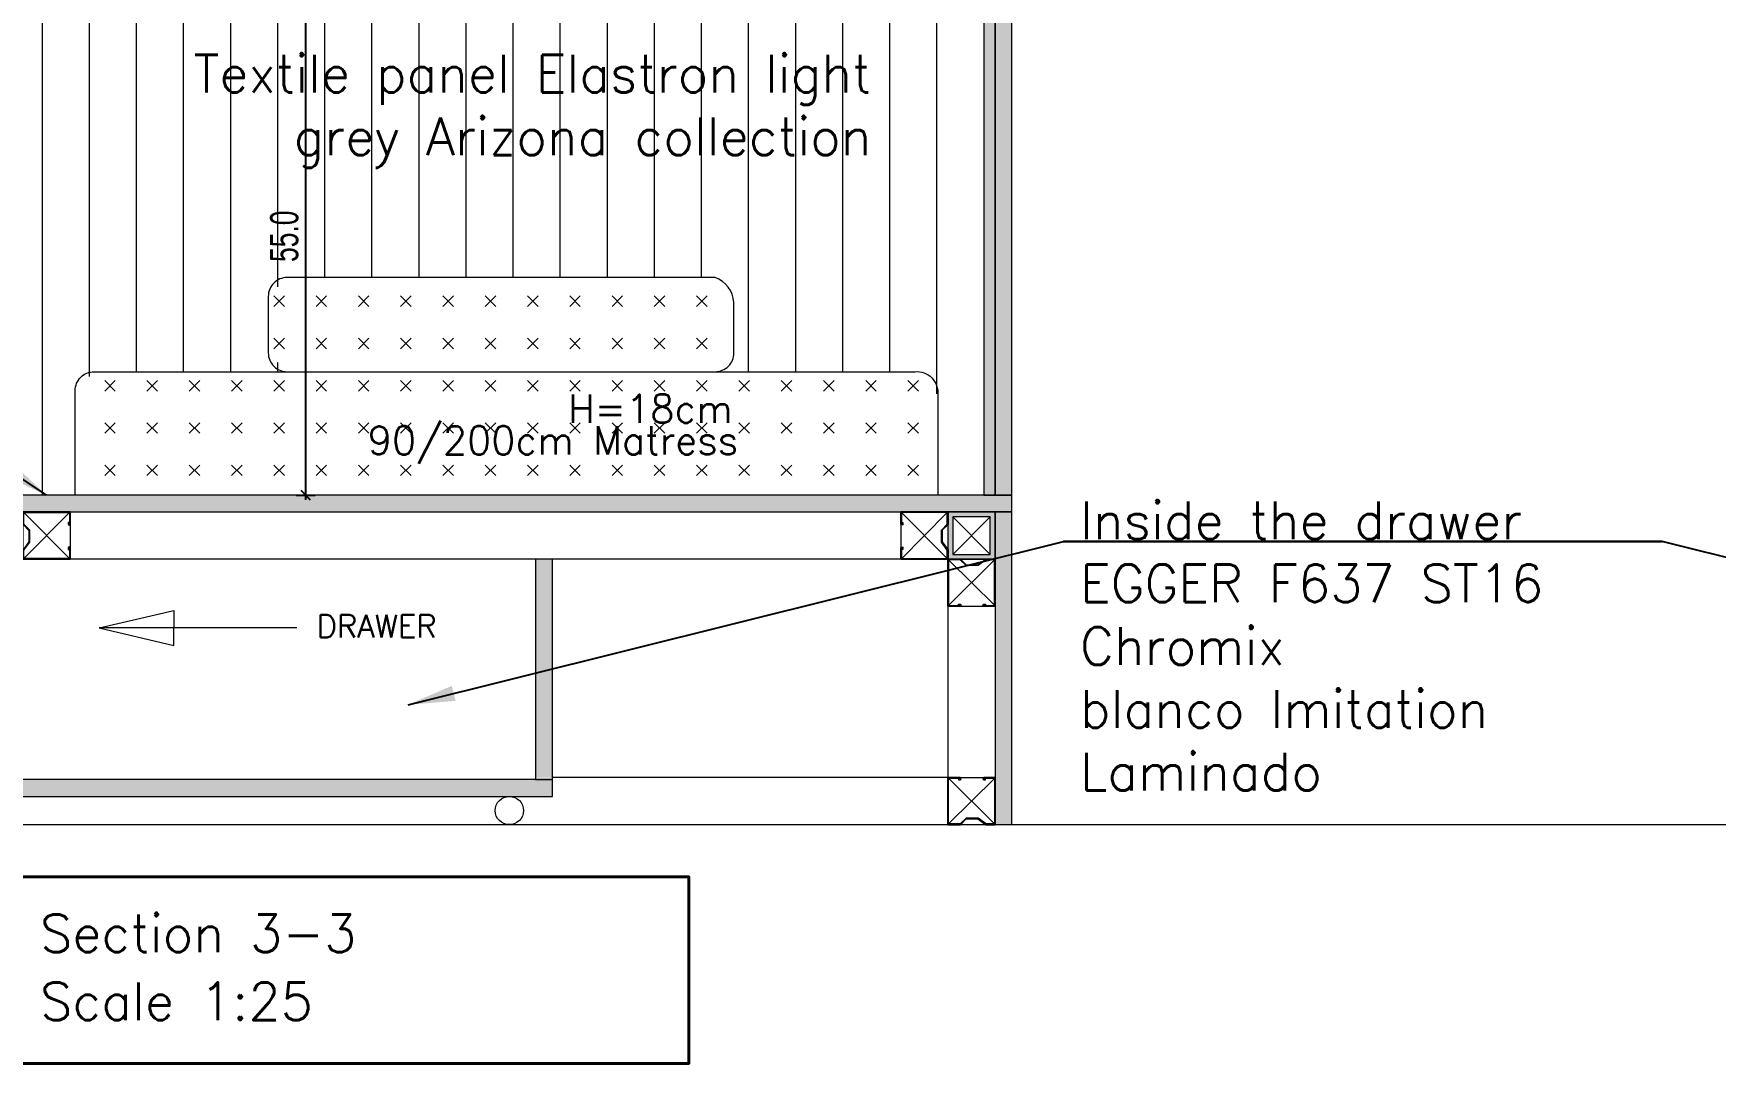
# Model space of a CAD drawing. Header units: millimetres. Extents: x 6676 to 14342, y 3639 to 5293.
# Drawn here: x 6992.1 to 7170.7, y 4941 to 5050.4 of the extents above; entities that cross this region are included whole.
import ezdxf

# ---------------------------------------------------------------- set-up
doc = ezdxf.new("R2010")
doc.units = ezdxf.units.MM
doc.layers.get('DEFPOINTS').update_dxf_attribs({"color": 254})
for name, color, linetype, lineweight in [('1 - A-dim-work', 8, 'Continuous', 9), ('1 - bed panels', 170, 'Continuous', 9), ('1 - plaster', 1, 'Continuous', 9), ('1 - structure A-WALL', 3, 'Continuous', 18), ('1 - subStructural - Bearing', 132, 'Continuous', 9)]:
    doc.layers.add(name, color=color, linetype=linetype, lineweight=lineweight)
doc.layers.add('A-dim-work', color=8, linetype='Continuous')
doc.styles.add('ENGLISH', font='romans.shx', dxfattribs={"height": 2})
doc.styles.add('hebtovna', font='hebtovna', dxfattribs={"width": 0.7})
doc.styles.get("Standard").update_dxf_attribs({"font": 'arial.ttf'})
doc.dimstyles.new('Copy of gl-D10', dxfattribs={"dimtxt": 2, "dimasz": 1, "dimexe": 1, "dimexo": 1, "dimgap": 1, "dimtad": 0, "dimdec": 1, "dimzin": 0, "dimdsep": 46, "dimtxsty": 'hebtovna', "dimblk": 'OBLIQUE', "dimblk1": 'OBLIQUE', "dimblk2": 'OBLIQUE', "dimcen": 0, "dimdle": 0.5, "dimclrd": 256, "dimclre": 256, "dimclrt": 256, "dimadec": 0, "dimazin": 0, "dimtfac": 0.05, "dimtdec": 1, "dimtix": 1, "dimtmove": 2, "dimatfit": 0, "dimfxl": 1, "dimfxlon": 1, "dimtvp": 0.75, "dimtolj": 1, "dimtzin": 0, "dimarcsym": 0})
doc.dimstyles.new('D-50', dxfattribs={"dimtxt": 11, "dimasz": 0.5, "dimexe": 0.2, "dimexo": 0, "dimgap": 0.8, "dimtad": 0, "dimdec": 0, "dimdsep": 46, "dimtxsty": 'Standard', "dimblk": 'ar11', "dimcen": 20, "dimdle": 0.1, "dimse1": 1, "dimse2": 1, "dimclrt": 2, "dimadec": 0, "dimazin": 0, "dimtfac": 1, "dimtdec": 0, "dimtix": 1, "dimtmove": 2, "dimatfit": 3, "dimfxl": 1, "dimtvp": 1, "dimtolj": 1, "dimlwd": -1, "dimlwe": -1, "dimarcsym": 0})

# ---------------------------------------------------------------- blocks, each defined once
blk = doc.blocks.new('kjh')
at = {"layer": '1 - subStructural - Bearing'}
h = blk.add_hatch(color=256, dxfattribs=at)
h.dxf.hatch_style = 1
edge = h.paths.add_edge_path()
edge.add_line((429.64, 1309.17), (429.64, 1308.19))
edge.add_line((429.64, 1308.19), (424.64, 1308.19))
edge.add_line((424.64, 1308.19), (424.64, 1309.38))
edge.add_arc((424.75, 1309.38), 0.11, 0, 180, ccw=False)
edge.add_line((424.86, 1309.38), (424.86, 1309.19))
edge.add_line((424.86, 1309.19), (424.78, 1309.19))
edge.add_line((424.78, 1309.19), (424.78, 1309.38))
edge.add_arc((424.75, 1309.38), 0.0367, 0, 180)
edge.add_line((424.71, 1309.38), (424.71, 1308.26))
edge.add_line((424.71, 1308.26), (429.56, 1308.26))
edge.add_line((429.56, 1308.26), (429.56, 1309.14))
edge.add_line((429.56, 1309.14), (428.95, 1309.99))
edge.add_line((428.95, 1309.99), (428.95, 1311.27))
edge.add_line((428.95, 1311.27), (429.56, 1311.89))
edge.add_line((429.56, 1311.89), (429.56, 1313.12))
edge.add_line((429.56, 1313.12), (424.71, 1313.12))
edge.add_line((424.71, 1313.12), (424.71, 1311.89))
edge.add_line((424.71, 1311.89), (424.78, 1312.08))
edge.add_line((424.78, 1312.08), (424.86, 1312.08))
edge.add_line((424.86, 1312.08), (424.86, 1311.89))
edge.add_arc((424.75, 1311.89), 0.11, -180, 0, ccw=False)
edge.add_line((424.64, 1311.89), (424.64, 1313.19))
edge.add_line((424.64, 1313.19), (429.64, 1313.19))
edge.add_line((429.64, 1313.19), (429.64, 1311.86))
edge.add_line((429.64, 1311.86), (429.03, 1311.24))
edge.add_line((429.03, 1311.24), (429.03, 1310.02))
edge.add_line((429.03, 1310.02), (429.64, 1309.17))
for p, q in [((424.67, 1308.19), (429.56, 1313.12)), ((424.71, 1313.12), (429.56, 1308.26))]:
    blk.add_line(p, q, dxfattribs=at)
blk.add_lwpolyline([(429.64, 1309.17), (429.64, 1308.19), (424.64, 1308.19), (424.64, 1309.38, -1), (424.86, 1309.38), (424.86, 1309.19), (424.78, 1309.19), (424.78, 1309.38, 1), (424.71, 1309.38), (424.71, 1308.26), (429.56, 1308.26), (429.56, 1309.14), (428.95, 1309.99), (428.95, 1311.27), (429.56, 1311.89), (429.56, 1313.12), (424.71, 1313.12), (424.71, 1311.89), (424.78, 1312.08), (424.86, 1312.08), (424.86, 1311.89, -1), (424.64, 1311.89), (424.64, 1313.19), (429.64, 1313.19), (429.64, 1311.86), (429.03, 1311.24), (429.03, 1310.02)], format="xyb", close=True, dxfattribs=at)
blk.add_lwpolyline([(424.64, 1308.19), (429.64, 1308.19), (429.64, 1313.19), (424.64, 1313.19), (424.64, 1308.19)], dxfattribs=at)
blk = doc.blocks.new('_Oblique')
at = {"color": 0, "linetype": 'ByBlock', "lineweight": -2}
blk.add_line((-0.5, -0.5), (0.5, 0.5), dxfattribs=at)
blk = doc.blocks.new('*D224')
at = {"layer": 'A-dim-work', "color": 6, "lineweight": -2, "transparency": 16777216}
for p, q in [((6991.96, 5083.69), (6991.96, 5085.69)), ((7092.97, 5083.69), (7092.97, 5085.69)), ((7093.47, 5084.69), (6991.46, 5084.69))]:
    blk.add_line(p, q, dxfattribs=at)
at = {"layer": 'DEFPOINTS', "color": 0, "transparency": 16777216}
for p in [(6991.96, 5084.69), (6991.96, 5047.07), (7092.97, 5001.36)]:
    blk.add_point(p, dxfattribs=at)
at = {"layer": 'A-dim-work', "color": 6, "lineweight": -2, "transparency": 16777216, "rotation": 180}
blk.add_blockref('_Oblique', (6991.96, 5084.69), dxfattribs=at)
at = {"layer": 'A-dim-work', "color": 6, "lineweight": -2, "transparency": 16777216}
blk.add_blockref('_Oblique', (7092.97, 5084.69), dxfattribs=at)
at = {"layer": 'A-dim-work', "color": 6, "transparency": 16777216, "insert": (7042.47, 5086.94), "char_height": 3, "attachment_point": 5, "style": 'hebtovna'}
blk.add_mtext('\\A1;101.0', dxfattribs=at)
blk = doc.blocks.new('ar11')
for p, q in [((0, 14.887), (0, -14.887)), ((-4.243, -4.243), (4.243, 4.243)), ((-12.405, 0), (12.405, 0))]:
    blk.add_line(p, q)
blk = doc.blocks.new('jsjs')
at = {"layer": '1 - structure A-WALL', "ltscale": 0.5, "true_color": 0x59c95b}
h = blk.add_hatch(color=93, dxfattribs=at)
h.dxf.hatch_style = 1
h.paths.add_polyline_path([(321.8, 1556.03), (326.8, 1556.03), (326.8, 1561.03), (321.8, 1561.03)])
h.paths.add_polyline_path([(322.3, 1556.53), (326.3, 1556.53), (326.3, 1560.53), (322.3, 1560.53)], flags=16)
at = {"layer": '1 - structure A-WALL', "color": 93, "ltscale": 0.5, "true_color": 0x59c95b}
for p, q in [((322.3, 1560.53), (326.3, 1556.53)), ((326.3, 1560.53), (322.3, 1556.53))]:
    blk.add_line(p, q, dxfattribs=at)
for points in [[(321.8, 1556.03), (326.8, 1556.03), (326.8, 1561.03), (321.8, 1561.03)], [(322.3, 1556.53), (326.3, 1556.53), (326.3, 1560.53), (322.3, 1560.53)]]:
    blk.add_lwpolyline(points, close=True, dxfattribs=at)
blk = doc.blocks.new('*D266')
at = {"layer": 'A-dim-work', "color": 6, "lineweight": -2, "transparency": 16777216}
for p, q in [((-74.22, -8.4), (-72.22, -8.4)), ((-73.22, -7.9), (-73.22, -63.85)), ((-74.22, -63.35), (-72.22, -63.35))]:
    blk.add_line(p, q, dxfattribs=at)
at = {"layer": 'DEFPOINTS', "color": 0, "transparency": 16777216}
for p in [(-78.3, -8.4), (-78.3, -63.35), (-73.22, -63.35)]:
    blk.add_point(p, dxfattribs=at)
at = {"layer": 'A-dim-work', "color": 6, "lineweight": -2, "transparency": 16777216}
for p, rotation in [((-73.22, -8.4), 90), ((-73.22, -63.35), 270)]:
    blk.add_blockref('_Oblique', p, dxfattribs=dict(at, rotation=rotation))
at = {"layer": 'A-dim-work', "color": 6, "transparency": 16777216, "insert": (-75.47, -35.87), "char_height": 3, "attachment_point": 5, "rotation": 90, "style": 'hebtovna'}
blk.add_mtext('\\A1;55.0', dxfattribs=at)
blk = doc.blocks.new('dfff')
at = {"layer": 'A-dim-work'}
dim = blk.add_linear_dim(base=(-73.2191, -63.3508), p1=(-78.2967, -8.3972), p2=(-78.2967, -63.3508), angle=90, dimstyle='Copy of gl-D10', override={"dimtxt": 3, "dimclrd": 6, "dimclre": 6, "dimclrt": 6}, dxfattribs=at)
dim.commit()
dim.dimension.update_dxf_attribs({"geometry": '*D266', "text_midpoint": (-75.4691, -35.874)})

msp = doc.modelspace()

# ---------------------------------------------------------------- hatches: boundary and pattern name
at = {"layer": '1 - bed panels', "true_color": 0xc2c2c2}
h = msp.add_hatch(dxfattribs=at)
h.set_pattern_fill('LINE', color=9, scale=1.575, angle=-90)
h.set_pattern_definition([(270, (-6928.7526, -5114.3626), (5.000625, -2e-15), [])])
h.paths.add_polyline_path([(7081.884, 5094.344), (7081.884, 5056.301), (7002.309, 5056.301), (7002.309, 5094.344)])
h.paths.add_polyline_path([(7092.971, 5001.365), (7088.08, 5001.365), (7088.08, 5012.029), (7085.671, 5014.461), (7064.44, 5014.461), (7066.44, 5016.461), (7066.431, 5021.818), (7064.44, 5024.461), (7018.986, 5024.461), (7016.986, 5022.461), (7016.986, 5016.461), (7018.986, 5014.461), (6998.483, 5014.461), (6996.483, 5012.461), (6996.483, 5001.365), (6992.166, 5001.365), (6992.166, 5103.163), (7092.97, 5103.164), (7092.829, 5001.367)])
at = {"layer": '1 - bed panels', "true_color": 0x334acc}
h = msp.add_hatch(dxfattribs=at)
h.set_pattern_fill('DOTS', color=162, scale=0.1, angle=135, style=0)
h.set_pattern_definition([(135, (383.70182, -2341.78494), (-0.1683798023, -0.0561266008), [0, -0.15875])])
h.paths.add_polyline_path([(7094.17, 5001.365), (7094.17, 5104.363), (7092.97, 5104.363), (7092.971, 5001.365)])
at = {"layer": '1 - bed panels', "true_color": 0xc2c2c2}
h = msp.add_hatch(dxfattribs=at)
h.set_pattern_fill('CROSS', color=9, scale=0.5, angle=135)
h.set_pattern_definition([(135, (-331.6467, -1430.928), (-4.4901281, 4e-16), [1.5875, -4.7625]), (225, (-331.6467, -1429.8054), (-4e-16, -4.4901281), [1.5875, -4.7625])])
edge = h.paths.add_edge_path()
edge.add_line((6996.483, 5001.364), (6996.483, 5012.461))
edge.add_arc((6998.483, 5012.461), 2, 450, 540, ccw=False)
edge.add_line((6998.483, 5014.461), (7085.671, 5014.461))
edge.add_arc((7085.879, 5012.258), 2.213, 354.05881, 455.39388, ccw=False)
edge.add_line((7088.08, 5012.029), (7088.08, 5001.364))
edge.add_line((7088.08, 5001.364), (6996.483, 5001.364))
edge = h.paths.add_edge_path()
edge.add_line((7064.44, 5024.461), (7018.986, 5024.461))
edge.add_arc((7018.986, 5022.461), 2, 450, 540)
edge.add_line((7016.986, 5022.461), (7016.986, 5016.461))
edge.add_arc((7018.986, 5016.461), 2, 540, 630)
edge.add_line((7018.986, 5014.461), (7064.44, 5014.461))
edge.add_arc((7064.44, 5016.461), 2, 270, 360)
edge.add_line((7066.44, 5016.461), (7066.431, 5021.818))
edge.add_arc((7063.433, 5021.63), 3.004, 363.58655, 430.40877)
at = {"layer": '1 - plaster', "true_color": 0xe0a352}
for points in [[(7095.951, 5104.363), (7094.188, 5104.362), (7094.172, 5001.365), (7095.968, 5001.362)], [(7095.969, 4999.583), (7095.968, 5001.365), (6983.969, 5001.355), (6983.966, 4999.574)], [(7095.952, 4999.565), (7094.189, 4999.564), (7094.173, 4966.362), (7095.954, 4966.359)], [(7045.369, 4994.565), (7047.169, 4994.565), (7047.169, 4971.361), (7045.369, 4971.361)], [(6985.765, 4969.361), (7047.169, 4969.361), (7047.169, 4971.161), (6985.765, 4971.161)]]:
    msp.add_hatch(color=33, dxfattribs=at).paths.add_polyline_path(points)

# ---------------------------------------------------------------- linework, layer by layer
at = {"layer": '1 - A-dim-work'}
for points in [[(7020.035, 4987.248), (6999.01, 4987.248), (7006.964, 4989.104), (7006.964, 4987.248)], [(7020.035, 4987.248), (6999.01, 4987.248), (7006.964, 4985.393), (7006.964, 4987.248)]]:
    msp.add_lwpolyline(points, dxfattribs=at)
at = {"layer": '1 - bed panels'}
msp.add_lwpolyline([(7094.17, 5001.365), (7094.17, 5104.363), (7092.97, 5104.363), (7092.971, 5001.365), (7094.17, 5001.365)], dxfattribs=at)
at = {"layer": '1 - bed panels', "color": 9, "true_color": 0xc2c2c2}
for points in [[(7064.44, 5024.461), (7018.986, 5024.461, 0.4142136), (7016.986, 5022.461), (7016.986, 5016.461, 0.4142136), (7018.986, 5014.461), (7064.44, 5014.461, 0.4142136), (7066.44, 5016.461), (7066.431, 5021.818, 0.3001201)], [(6996.483, 5001.364), (6996.483, 5012.461, -0.4142136), (6998.483, 5014.461), (7085.671, 5014.461, -0.4734191), (7088.08, 5012.029), (7088.08, 5001.364)]]:
    msp.add_lwpolyline(points, format="xyb", close=True, dxfattribs=at)
at = {"layer": '1 - plaster'}
for points in [[(7094.17, 5001.365), (7095.969, 5001.362), (7095.969, 5104.363), (7094.169, 5104.363), (7094.17, 5001.365)], [(6983.969, 5001.364), (6983.966, 4999.565), (7095.968, 4999.565), (7095.968, 5001.365), (6983.969, 5001.364)], [(7094.171, 4966.362), (7095.97, 4966.359), (7095.97, 4999.565), (7094.17, 4999.565), (7094.171, 4966.362)], [(7047.169, 4969.784), (7047.169, 4994.565), (7045.369, 4994.565), (7045.369, 4971.161), (7047.169, 4971.161)], [(6985.765, 4969.361), (7047.169, 4969.361), (7047.169, 4971.161), (6985.765, 4971.161), (6985.765, 4969.361)], [(6938.042, 4966.361), (7782.084, 4966.361)]]:
    msp.add_lwpolyline(points, dxfattribs=at)
msp.add_circle((7042.588, 4967.861), 1.5, dxfattribs=at)
at = {"layer": '1 - subStructural - Bearing'}
for p, q in [((7089.17, 4994.565), (6988.766, 4994.565)), ((7089.17, 4994.565), (7089.17, 4969.784)), ((7089.17, 4971.361), (7047.169, 4971.361))]:
    msp.add_line(p, q, dxfattribs=at)
at = {"layer": 'A-dim-work', "color": 6, "lineweight": 40, "ltscale": 20}
msp.add_lwpolyline([(6984.899, 4941.013), (7061.655, 4941.013), (7061.655, 4960.817), (6984.899, 4960.817)], close=True, dxfattribs=at)

# ---------------------------------------------------------------- block references
at = {"xscale": -1}
msp.add_blockref('kjh', (7420.602, 3686.375), dxfattribs=at)
msp.add_blockref('kjh', (6659.534, 3686.376))
at = {"xscale": 0.9999573823474149, "yscale": 0.9999573823474149, "zscale": 0.9999573823474149, "rotation": 0.0006945861374096948}
msp.add_blockref('jsjs', (6767.402, 3438.597), dxfattribs=at)
at = {"rotation": 90.00000000000001}
msp.add_blockref('kjh', (8402.359, 4564.928), dxfattribs=at)
at = {"xscale": -1, "rotation": 90}
msp.add_blockref('kjh', (8402.36, 5395.998), dxfattribs=at)
at = {"layer": 'A-dim-work'}
msp.add_blockref('dfff', (7094.17, 5064.715), dxfattribs=at)

# ---------------------------------------------------------------- texts
at = {"layer": 'A-dim-work', "color": 6, "lineweight": 40, "ltscale": 20, "style": 'ENGLISH'}
for s, width, gutter_width, heights, insert, char_height, attachment_point in [('Textile panel Elastron light grey Arizona collection', 87.96484, 5, [12.677], (7081.049, 5036.125), 4, 9), ('H=18cm', 45.80206, 1, [5.044], (7066.294, 5012.025), 3, 3), ('90/200cm Matress', 45.80206, 1, [5.044], (7066.895, 5008.669), 3, 3), ('Inside the drawer\\PEGGER{\\Fromans|c204; }F637 ST16{\\Fromans|c204; }Chromix blanco\\~Imitation Laminado{\\Fromans|c204; } ', 65.97275, 0.5, [0], (7103.191, 4969.99), 4, 7), ('DRAWER', 14.78928, 300.452, [0], (7034.88, 4988.642), 2.4, 3), ('Section 3-3', 90.61171, 1, [0], (6992.754, 4956.83), 4, 1), ('Scale 1:25', 90.61171, 1, [0], (6992.754, 4949.617), 4, 1)]:
    msp.add_mtext_dynamic_manual_height_columns(s, width=width, gutter_width=gutter_width, heights=heights, dxfattribs=dict(at, insert=insert, char_height=char_height, attachment_point=attachment_point))

# ---------------------------------------------------------------- dimensions: what is measured, and where the dimension line sits
at = {"layer": 'A-dim-work'}
dim = msp.add_linear_dim(base=(6991.963, 5084.692), p1=(7092.971, 5001.365), p2=(6991.963, 5047.066), angle=180, dimstyle='Copy of gl-D10', override={"dimtxt": 3, "dimclrd": 6, "dimclre": 6, "dimclrt": 6}, dxfattribs=at)
dim.commit()
dim.dimension.update_dxf_attribs({"geometry": '*D224', "text_midpoint": (7042.467, 5086.942)})

# ---------------------------------------------------------------- leaders
at = {"layer": 'A-dim-work', "color": 6, "lineweight": 40, "ltscale": 20}
for points in [[(6993.42, 5001.364), (6982.462, 5008.663), (6906.927, 5008.663)], [(7031.827, 4979.095), (7101.456, 4996.43), (7165.012, 4996.43)], [(7234.642, 4979.095), (7165.012, 4996.43), (7101.456, 4996.43)]]:
    msp.add_leader(points, dimstyle='D-50', override={"dimasz": 5, "dimfxl": 1.25, "dimfxlon": 1}, dxfattribs=at)

doc.saveas('drawing.dxf')
